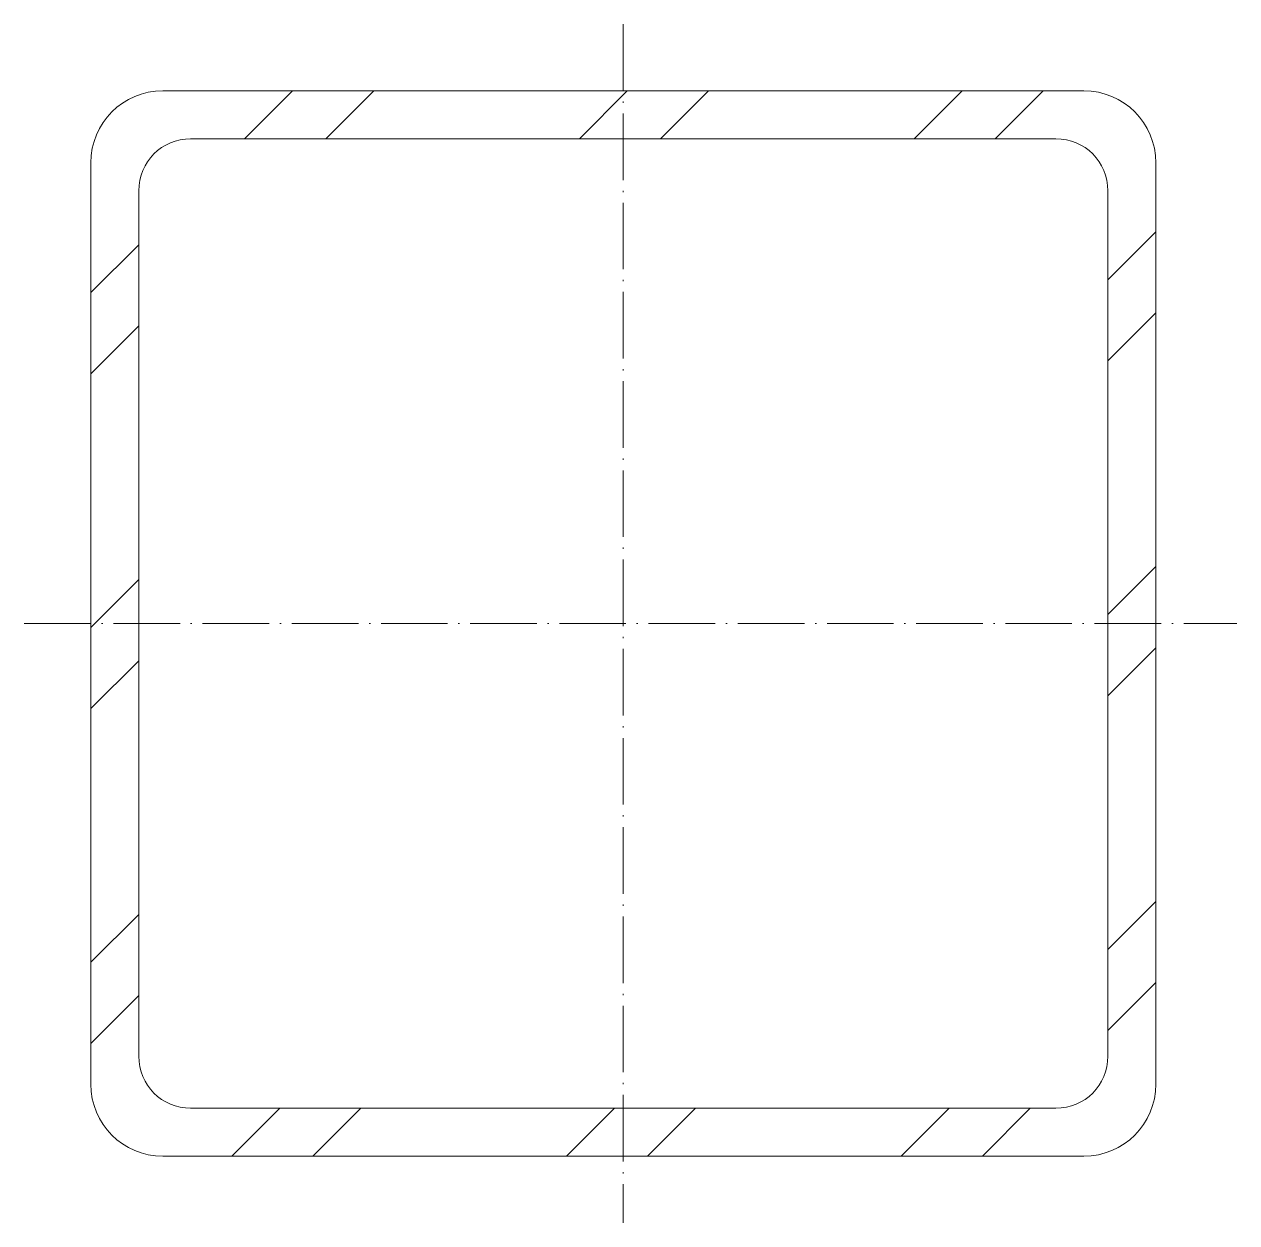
# Model space of a CAD drawing. Header units: metres. Extents: x -45 to 46.1, y -45 to 45.
import ezdxf

# ---------------------------------------------------------------- set-up
doc = ezdxf.new("R2010")
doc.units = ezdxf.units.M
doc.linetypes.add('MV_hartlijn_staal', pattern=[6.6, 5, -0.8, 0, -0.8])
doc.layers.add('A-DETL-GENF', color=92, linetype='Continuous', lineweight=18)

# ---------------------------------------------------------------- blocks, each defined once
blk = doc.blocks.new('28 Staalprofielen- koker SHS-2d - K80_3_6-3532320-00_0 Basismaterialen')
at = {"layer": 'A-DETL-GENF', "lineweight": 13}
h = blk.add_hatch(dxfattribs=at)
h.set_pattern_fill('FP_444', color=256, style=0, pattern_type=2)
h.set_pattern_definition([(45, (3630.222, 6561.568), (-12.57236, 12.57236), []), (45, (3630.222, 6580.618), (-12.57236, 12.57236), [])])
h.paths.add_polyline_path([(34.6, -40), (35.998, -39.816), (37.3, -39.277), (38.418, -38.418), (39.277, -37.3), (39.816, -35.998), (40, -34.6), (40, 34.6), (39.816, 35.998), (39.277, 37.3), (38.418, 38.418), (37.3, 39.277), (35.998, 39.816), (34.6, 40), (-34.6, 40), (-35.998, 39.816), (-37.3, 39.277), (-38.418, 38.418), (-39.277, 37.3), (-39.816, 35.998), (-40, 34.6), (-40, -34.6), (-39.816, -35.998), (-39.277, -37.3), (-38.418, -38.418), (-37.3, -39.277), (-35.998, -39.816), (-34.6, -40), (-21.401, -40)])
h.paths.add_polyline_path([(-32.5, -36.4), (-33.509, -36.267), (-34.45, -35.877), (-35.258, -35.258), (-35.877, -34.45), (-36.267, -33.509), (-36.4, -32.5), (-36.4, 32.5), (-36.267, 33.509), (-35.877, 34.45), (-35.258, 35.258), (-34.45, 35.877), (-33.509, 36.267), (-32.5, 36.4), (32.5, 36.4), (33.509, 36.267), (34.45, 35.877), (35.258, 35.258), (35.877, 34.45), (36.267, 33.509), (36.4, 32.5), (36.4, -32.5), (36.267, -33.509), (35.877, -34.45), (35.258, -35.258), (34.45, -35.877), (33.509, -36.267), (32.5, -36.4), (-21.401, -36.4)])
at = {"layer": 'A-DETL-GENF', "linetype": 'MV_hartlijn_staal', "lineweight": 13}
for p, q in [((0, 45), (0, -45)), ((-45, 0), (46.078, 0))]:
    blk.add_line(p, q, dxfattribs=at)
at = {"layer": 'A-DETL-GENF'}
for p, q in [((34.6, 40), (-34.6, 40)), ((-34.6, 40), (34.6, 40)), ((-32.5, 36.4), (32.5, 36.4)), ((-32.5, 36.4), (32.5, 36.4)), ((-40, 34.6), (-40, -34.6)), ((-40, -34.6), (-40, 34.6)), ((40, -34.6), (40, 34.6)), ((40, 34.6), (40, -34.6)), ((-36.4, -32.5), (-36.4, 32.5)), ((-36.4, -32.5), (-36.4, 32.5)), ((36.4, 32.5), (36.4, -32.5)), ((36.4, 32.5), (36.4, -32.5)), ((32.5, -36.4), (-32.5, -36.4)), ((32.5, -36.4), (-32.5, -36.4)), ((-34.6, -40), (34.6, -40)), ((34.6, -40), (-34.6, -40))]:
    blk.add_line(p, q, dxfattribs=at)
for centre, radius, start, end in [((-34.6, 34.6), 5.4, 90, 180), ((-34.6, 34.6), 5.4, 90, 180), ((34.6, 34.6), 5.4, 360, 90), ((34.6, 34.6), 5.4, 360, 90), ((-32.5, 32.5), 3.9, 90, 180), ((-32.5, 32.5), 3.9, 90, 180), ((32.5, 32.5), 3.9, 0, 90), ((32.5, 32.5), 3.9, 360, 90), ((-32.5, -32.5), 3.9, 180, 270), ((-32.5, -32.5), 3.9, 180, 270), ((32.5, -32.5), 3.9, 270, 0), ((32.5, -32.5), 3.9, 270, 360), ((-34.6, -34.6), 5.4, 180, 270), ((-34.6, -34.6), 5.4, 180, 270), ((34.6, -34.6), 5.4, 270, 0), ((34.6, -34.6), 5.4, 270, 0)]:
    blk.add_arc(centre, radius, start, end, dxfattribs=at)

msp = doc.modelspace()

# ---------------------------------------------------------------- block references
msp.add_blockref('28 Staalprofielen- koker SHS-2d - K80_3_6-3532320-00_0 Basismaterialen', (0, 0))

doc.saveas('drawing.dxf')
